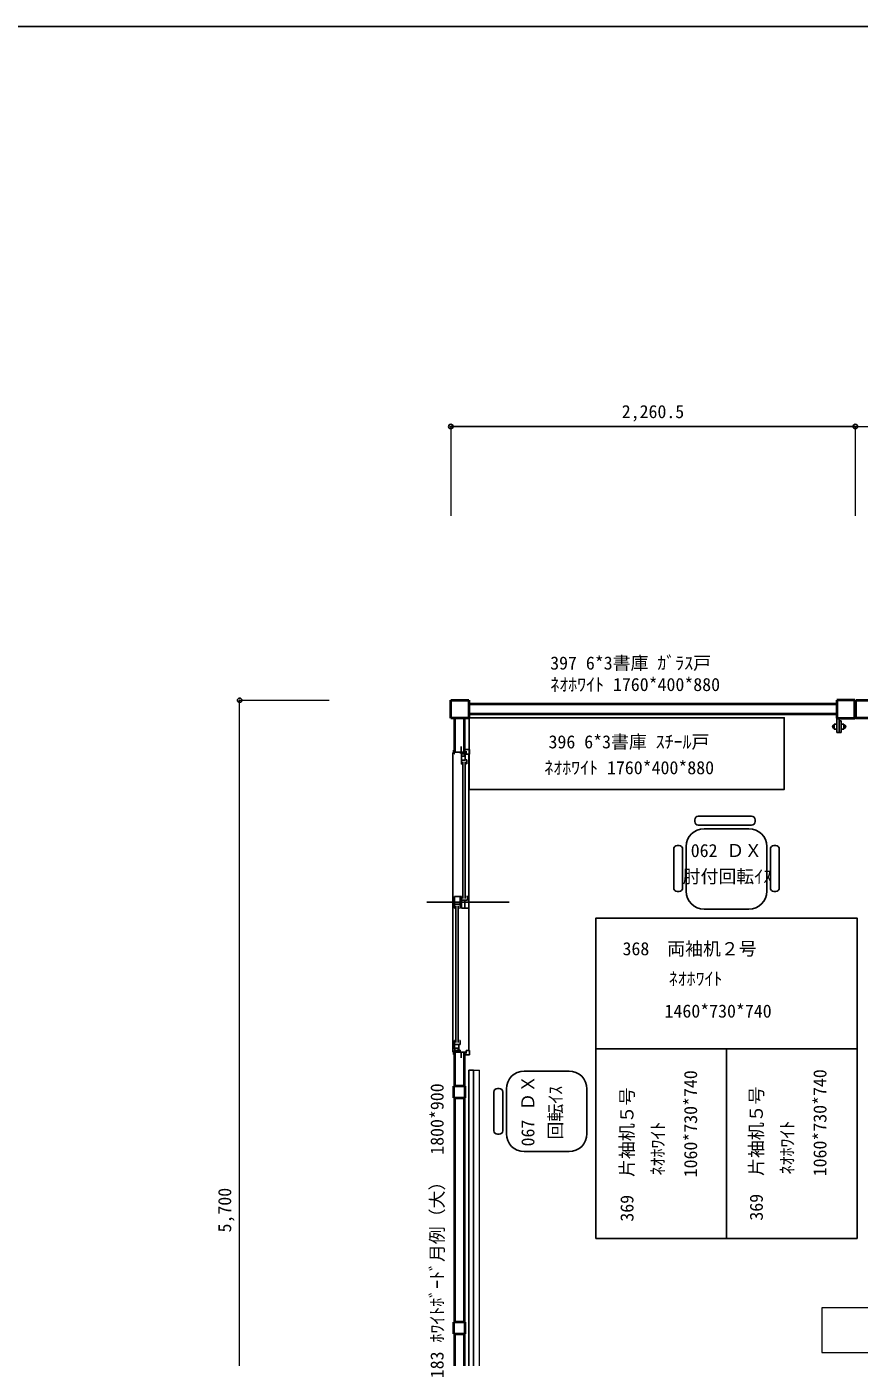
# Model space of a CAD drawing. Units: millimetres, scale not verified. Extents: x -9777 to 9888, y -7005 to 6977.
# Drawn here: x -32 to 4622, y -462 to 6977 of the extents above; entities that cross this region are included whole.
import ezdxf
from ezdxf.enums import TextEntityAlignment as Align

# ---------------------------------------------------------------- set-up
doc = ezdxf.new("R2010")
doc.units = ezdxf.units.MM
doc.header["$LTSCALE"] = 50
doc.header["$PDMODE"] = 32
doc.header["$PDSIZE"] = 25
for name, color, linetype, lineweight in [('0-0', 7, 'Continuous', 25), ('0-1', 7, 'Continuous', 25), ('0-2', 7, 'Continuous', 25), ('0-A', 7, 'Continuous', 18)]:
    doc.layers.add(name, color=color, linetype=linetype, lineweight=lineweight)
doc.styles.add('ＭＳ ゴシック', font='')
doc.styles.get('ＭＳ ゴシック').set_extended_font_data('MS Gothic')

msp = doc.modelspace()

# ---------------------------------------------------------------- linework, layer by layer
at = {"layer": '0-0'}
msp.add_lwpolyline([(-9777.2, 6977.36), (9884.96, 6977.36), (9884.96, -7005.08)], dxfattribs=at)
at = {"layer": '0-1', "color": 4, "lineweight": 18}
for p, q in [((2338.6, 4741.76), (2338.6, 4241.76)), ((2438.6, 4741.76), (4496.6, 4741.76)), ((4599.1, 4741.76), (4599.1, 4241.76)), ((4599.1, 4741.76), (4599.1, 4241.76)), ((4599.1, 4741.76), (6859.6, 4741.76))]:
    msp.add_line(p, q, dxfattribs=at)
at = {"layer": '0-1'}
for p, q in [((2338.6, 4741.76), (4599.1, 4741.76)), ((4496.6, 3078.26), (4481.6, 3078.26)), ((4481.6, 3078.26), (4481.6, 3050.26)), ((4496.6, 3050.26), (4481.6, 3050.26)), ((4496.6, 3111.76), (4496.6, 3031.76)), ((4508.6, 3111.76), (4508.6, 3031.76)), ((4520.6, 3096.76), (4508.6, 3096.76)), ((4520.6, 3096.76), (4520.6, 3031.76)), ((4535.6, 3078.26), (4520.6, 3078.26)), ((4535.6, 3050.26), (4520.6, 3050.26)), ((4535.6, 3078.26), (4535.6, 3050.26)), ((4520.6, 3031.76), (4496.6, 3031.76)), ((2350.85, 2918.26), (2354.34, 2921.76)), ((2350.85, 1247.26), (2350.85, 2918.26)), ((2353.85, 2933.06), (2353.85, 2921.76)), ((2353.85, 2921.76), (2423.85, 2921.76)), ((2358.1, 2921.76), (2358.1, 2911.76)), ((2358.1, 2911.76), (2359.6, 2911.76)), ((2393.7, 2921.76), (2393.7, 2913.76)), ((2396.85, 2952.76), (2396.85, 2921.76)), ((2396.85, 2927.76), (2399.85, 2927.76)), ((2397.6, 2911.76), (2400.6, 2911.76)), ((2400.6, 2913.76), (2400.6, 2911.76)), ((2405.1, 2913.76), (2405.1, 2921.76)), ((2405.1, 2913.76), (2405.6, 2908.76)), ((2443.6, 2935.76), (2413.6, 2935.76)), ((2414.9, 2915.76), (2419.1, 2915.76)), ((2414.9, 2915.76), (2414.9, 2898.51)), ((2419.1, 2915.76), (2419.1, 2877.31)), ((2423.85, 2927.76), (2423.85, 2910.76)), ((2423.85, 2910.76), (2438.85, 2910.76)), ((2438.85, 2910.76), (2443.6, 2910.76)), ((2438.85, 1254.76), (2438.85, 2910.76)), ((2443.6, 2935.76), (2443.6, 2910.76)), ((2397.6, 2898.51), (2419.1, 2898.51)), ((2397.6, 2877.31), (2419.1, 2877.31)), ((2406.6, 2103.26), (2406.6, 2867.76)), ((2418.6, 2103.26), (2418.6, 2867.76)), ((2419.1, 2878.26), (2429.1, 2878.26)), ((2426.99, 2855.76), (2425.6, 2855.76)), ((2425.9, 2855.76), (2429.1, 2855.76)), ((2429.1, 2878.26), (2429.1, 2855.76)), ((2358.6, 2050.26), (2358.6, 2115.26)), ((2395.6, 2115.26), (2358.6, 2115.26)), ((2363.9, 2115.26), (2395.1, 2115.26)), ((2390.1, 2115.26), (2390.1, 2050.26)), ((2391.99, 2107.26), (2391.99, 2098.96)), ((2397.6, 2098.96), (2391.99, 2098.96)), ((2395.6, 2102.27), (2395.6, 2115.26)), ((2397.6, 2115.26), (2397.6, 2050.26)), ((2397.6, 2115.26), (2399.6, 2115.26)), ((2397.6, 2094.26), (2432.79, 2094.26)), ((2417.35, 2050.26), (2417.35, 2094.26)), ((2432.79, 2115.26), (2432.79, 2094.26)), ((2204.17, 2082.76), (2664.18, 2082.76)), ((2390.1, 2072.06), (2358.6, 2072.06)), ((2358.6, 2050.26), (2360.6, 2050.26)), ((2367.6, 1297.76), (2367.6, 2062.26)), ((2379.6, 1297.76), (2379.6, 2062.26)), ((2388, 2050.26), (2386.6, 2050.26)), ((2386.9, 2050.26), (2390.1, 2050.26)), ((2397.6, 2050.26), (2439.1, 2050.26)), ((2358.6, 1309.76), (2358.6, 1264.75)), ((2358.6, 1309.76), (2360.6, 1309.76)), ((2358.6, 1288.21), (2384.1, 1288.21)), ((2358.6, 1266.46), (2384.1, 1266.46)), ((2362.6, 1253.83), (2358.6, 1264.75)), ((2379.9, 1249.76), (2379.9, 1266.46)), ((2384.1, 1249.76), (2384.1, 1288.21)), ((2389.1, 1287.26), (2384.1, 1287.26)), ((2384.1, 1264.76), (2384.1, 1287.26)), ((2384.6, 1287.26), (2390.1, 1287.26)), ((2388, 1309.76), (2386.6, 1309.76)), ((2386.9, 1309.76), (2390.1, 1309.76)), ((2390.1, 1287.26), (2390.1, 1309.76)), ((2350.85, 1247.26), (2354.34, 1243.76)), ((2353.85, 1243.76), (2423.85, 1243.76)), ((2353.85, 1232.46), (2353.85, 1243.76)), ((2358.1, 1253.76), (2359.6, 1253.76)), ((2358.1, 1243.76), (2358.1, 1253.76)), ((2362.6, 1253.83), (2362.6, 1246.76)), ((2362.6, 1253.76), (2365.6, 1253.76)), ((2365.6, 1251.77), (2365.6, 1253.76)), ((2370.6, 1256.76), (2370.1, 1251.78)), ((2370.1, 1251.75), (2370.1, 1243.76)), ((2379.9, 1249.76), (2384.1, 1249.76)), ((2387.6, 1256.26), (2391.6, 1256.26)), ((2387.6, 1243.76), (2387.6, 1256.26)), ((2391.6, 1243.76), (2391.6, 1256.26)), ((2396.85, 1212.76), (2396.85, 1243.76)), ((2396.85, 1237.76), (2399.85, 1237.76)), ((2443.6, 1229.76), (2413.6, 1229.76)), ((2423.85, 1254.76), (2438.85, 1254.76)), ((2423.85, 1237.76), (2423.85, 1254.76)), ((2438.85, 1254.76), (2443.6, 1254.76)), ((2443.6, 1229.76), (2443.6, 1254.76))]:
    msp.add_line(p, q, dxfattribs=at)
at = {"layer": '0-1', "color": 2, "lineweight": 40}
for p, q in [((2338.6, 3111.76), (2338.6, 3211.76)), ((2338.6, 3211.76), (2438.6, 3211.76)), ((2438.6, 3211.76), (2438.6, 3111.76)), ((4496.6, 3211.76), (4496.6, 3111.76)), ((4596.6, 3211.76), (4496.6, 3211.76)), ((4596.6, 3111.76), (4596.6, 3211.76)), ((2438.6, 3191.76), (4496.6, 3191.76)), ((2438.6, 3136.76), (4496.6, 3136.76)), ((2438.6, 3111.76), (2338.6, 3111.76)), ((2358.6, 3111.76), (2358.6, 2921.76)), ((2413.6, 3111.76), (2413.6, 2921.76)), ((4496.6, 3111.76), (4596.6, 3111.76)), ((2358.6, 1243.76), (2358.6, 1053.76)), ((2413.6, 1243.76), (2413.6, 1053.76)), ((2353.6, 1053.76), (2353.6, 988.76)), ((2418.6, 1053.76), (2353.6, 1053.76)), ((2418.6, 988.76), (2418.6, 1053.76)), ((2353.6, 988.76), (2418.6, 988.76)), ((2358.6, 988.76), (2358.6, -265.24)), ((2413.6, 988.76), (2413.6, -265.24)), ((2353.6, -265.24), (2353.6, -330.24)), ((2418.6, -265.24), (2353.6, -265.24)), ((2418.6, -330.24), (2418.6, -265.24)), ((2353.6, -330.24), (2418.6, -330.24)), ((2358.6, -330.24), (2358.6, -2388.24)), ((2413.6, -330.24), (2413.6, -2388.24))]:
    msp.add_line(p, q, dxfattribs=at)
at = {"layer": '0-1', "color": 4, "lineweight": 18}
msp.add_lwpolyline([(1158.6, -2488.24), (1158.6, 3211.76), (1658.6, 3211.76)], dxfattribs=at)
at = {"layer": '0-1', "color": 2, "lineweight": 40}
msp.add_lwpolyline([(4601.6, 3211.76), (4701.6, 3211.76), (4701.6, 3111.76), (4601.6, 3111.76)], close=True, dxfattribs=at)
at = {"layer": '0-1'}
for points in [[(2397.6, 2918.76), (2400.6, 2918.76), (2400.6, 2916.77)], [(2399.6, 2855.76), (2397.6, 2855.76), (2397.6, 2918.76)], [(2425.6, 2115.26), (2439.1, 2115.26), (2439.1, 2050.26)], [(2362.6, 1246.76), (2365.6, 1246.76), (2365.6, 1248.76)]]:
    msp.add_lwpolyline(points, dxfattribs=at)
for centre, radius, start, end in [((4481.6, 3064.26), 10, 90, 270), ((4535.6, 3064.26), 10, 270, 90), ((2370.4, 1251.75), 0.3, 174.2894, 180)]:
    msp.add_arc(centre, radius, start, end, dxfattribs=at)
at = {"layer": '0-1', "color": 4}
for p in [(2338.6, 4741.76), (4599.1, 4741.76), (1158.6, 3211.76)]:
    msp.add_point(p, dxfattribs=at)
at = {"layer": '0-2'}
for p, q in [((3701.69, 2533.8), (3701.69, 2543.8)), ((4019.45, 2563.8), (3721.69, 2563.8)), ((4039.45, 2543.8), (4039.45, 2533.8)), ((4019.45, 2513.8), (3721.69, 2513.8)), ((4004.28, 2493.8), (3754.28, 2493.8)), ((3614.28, 2399.48), (3604.28, 2399.48)), ((3654.28, 2143.8), (3654.28, 2393.8)), ((4104.28, 2393.8), (4104.28, 2143.8)), ((4154.28, 2399.48), (4144.28, 2399.48)), ((3584.28, 2163.03), (3584.28, 2379.48)), ((3634.28, 2379.48), (3634.28, 2163.03)), ((4124.28, 2163.03), (4124.28, 2379.48)), ((4174.28, 2379.48), (4174.28, 2163.03)), ((3614.28, 2143.03), (3604.28, 2143.03)), ((4154.28, 2143.03), (4144.28, 2143.03)), ((4004.28, 2043.8), (3754.28, 2043.8)), ((2749.28, 1138.8), (2999.28, 1138.8)), ((2599.28, 1041.8), (2609.28, 1041.8)), ((2579.28, 1021.8), (2579.28, 805.67)), ((2629.28, 1021.8), (2629.28, 805.67)), ((2649.28, 1038.8), (2649.28, 788.8)), ((3099.28, 1038.8), (3099.28, 788.8)), ((2609.28, 785.67), (2599.28, 785.67)), ((2999.28, 688.8), (2749.28, 688.8))]:
    msp.add_line(p, q, dxfattribs=at)
at = {"layer": '0-2', "color": 4, "lineweight": 18}
for p in [(2464.93, 1143.65), (2499.93, -656.35)]:
    msp.add_line(p, (2499.93, 1143.65), dxfattribs=at)
at = {"layer": '0-2'}
for points in [[(2442.21, 2713.51), (2442.21, 3113.51), (4202.21, 3113.51), (4202.21, 2713.51)], [(3149.28, 1263.8), (3149.28, 1993.8), (4609.28, 1993.8), (4609.28, 1263.8)], [(3149.28, 1263.8), (3879.28, 1263.8), (3879.28, 203.8), (3149.28, 203.8)], [(4609.28, 203.8), (3879.28, 203.8), (3879.28, 1263.8), (4609.28, 1263.8)], [(2464.93, -656.35), (2439.93, -656.35), (2439.93, 1143.65), (2464.93, 1143.65)]]:
    msp.add_lwpolyline(points, close=True, dxfattribs=at)
for centre, radius, start, end in [((3721.69, 2543.8), 20, 90, 180), ((3721.69, 2543.8), 20, 90, 180), ((3721.69, 2533.8), 20, 180, 270), ((4019.45, 2543.8), 20, 0, 90), ((4019.45, 2533.8), 20, 270, 0), ((3754.28, 2393.8), 100, 90, 180), ((4004.28, 2393.8), 100, 0, 90), ((3604.28, 2379.48), 20, 90, 180), ((3614.28, 2379.48), 20, 0, 90), ((4144.28, 2379.48), 20, 90, 180), ((4154.28, 2379.48), 20, 0, 90), ((3604.28, 2163.03), 20, 180, 270), ((3614.28, 2163.03), 20, 270, 0), ((4144.28, 2163.03), 20, 180, 270), ((4154.28, 2163.03), 20, 270, 0), ((3754.28, 2143.8), 100, 180, 270), ((4004.28, 2143.8), 100, 270, 0), ((2749.28, 1038.8), 100, 90, 180), ((2999.28, 1038.8), 100, 0, 90), ((2599.28, 1021.8), 20, 90, 180), ((2609.28, 1021.8), 20, 0, 90), ((2599.28, 805.67), 20, 180, 270), ((2609.28, 805.67), 20, 270, 0), ((2749.28, 788.8), 100, 180, 270), ((2999.28, 788.8), 100, 270, 0)]:
    msp.add_arc(centre, radius, start, end, dxfattribs=at)
at = {"layer": '0-A', "color": 4}
msp.add_lwpolyline([(4411.55, -433.92), (5361.55, -433.92), (5361.55, -183.92), (4411.55, -183.92)], close=True, dxfattribs=at)

# ---------------------------------------------------------------- texts
at = {"layer": '0-1', "color": 4, "style": 'ＭＳ ゴシック'}
msp.add_text('2,260.5', height=73.31, dxfattribs=at).set_placement((3293.85, 4766.76), align=Align.BOTTOM_LEFT)
msp.add_text('5,700', height=73.31, rotation=90, dxfattribs=at).set_placement((1133.6, 236.76), align=Align.BOTTOM_LEFT)
at = {"layer": '0-2', "color": 4, "style": 'ＭＳ ゴシック'}
for s, p in [('397 6*3書庫 ｶﾞﾗｽ戸', (2893.95, 3361.24)), ('ﾈｵﾎﾜｲﾄ 1760*400*880', (2894.88, 3241.2)), ('396 6*3書庫 ｽﾁｰﾙ戸', (2884.78, 2920.76)), ('ﾈｵﾎﾜｲﾄ 1760*400*880', (2861.51, 2776.28)), ('062 ＤＸ', (3679.45, 2313.04)), ('肘付回転ｲｽ', (3633.95, 2168.27)), ('368\u3000両袖机２号', (3298.23, 1764.38)), ('ﾈｵﾎﾜｲﾄ', (3556.47, 1596.78)), ('1460*730*740', (3533.07, 1415.75))]:
    msp.add_text(s, height=73.31, dxfattribs=at).set_placement(p, align=Align.BOTTOM_LEFT)
for s, p in [('1060*730*740', (3736.96, 544.93)), ('1060*730*740', (4459.75, 550.65)), ('183 ﾎﾜｲﾄﾎﾞｰﾄﾞ月例（大）\u30001800*900', (2320.39, -578.18)), ('067 ＤＸ', (2827.86, 717.7)), ('回転ｲｽ', (2982.29, 756.31)), ('369\u3000片袖机５号', (3381.43, 297.14)), ('369\u3000片袖机５号', (4104.22, 302.86)), ('ﾈｵﾎﾜｲﾄ', (3553.81, 555.71)), ('ﾈｵﾎﾜｲﾄ', (4276.6, 561.43))]:
    msp.add_text(s, height=73.31, rotation=90, dxfattribs=at).set_placement(p, align=Align.BOTTOM_LEFT)

doc.saveas('drawing.dxf')
